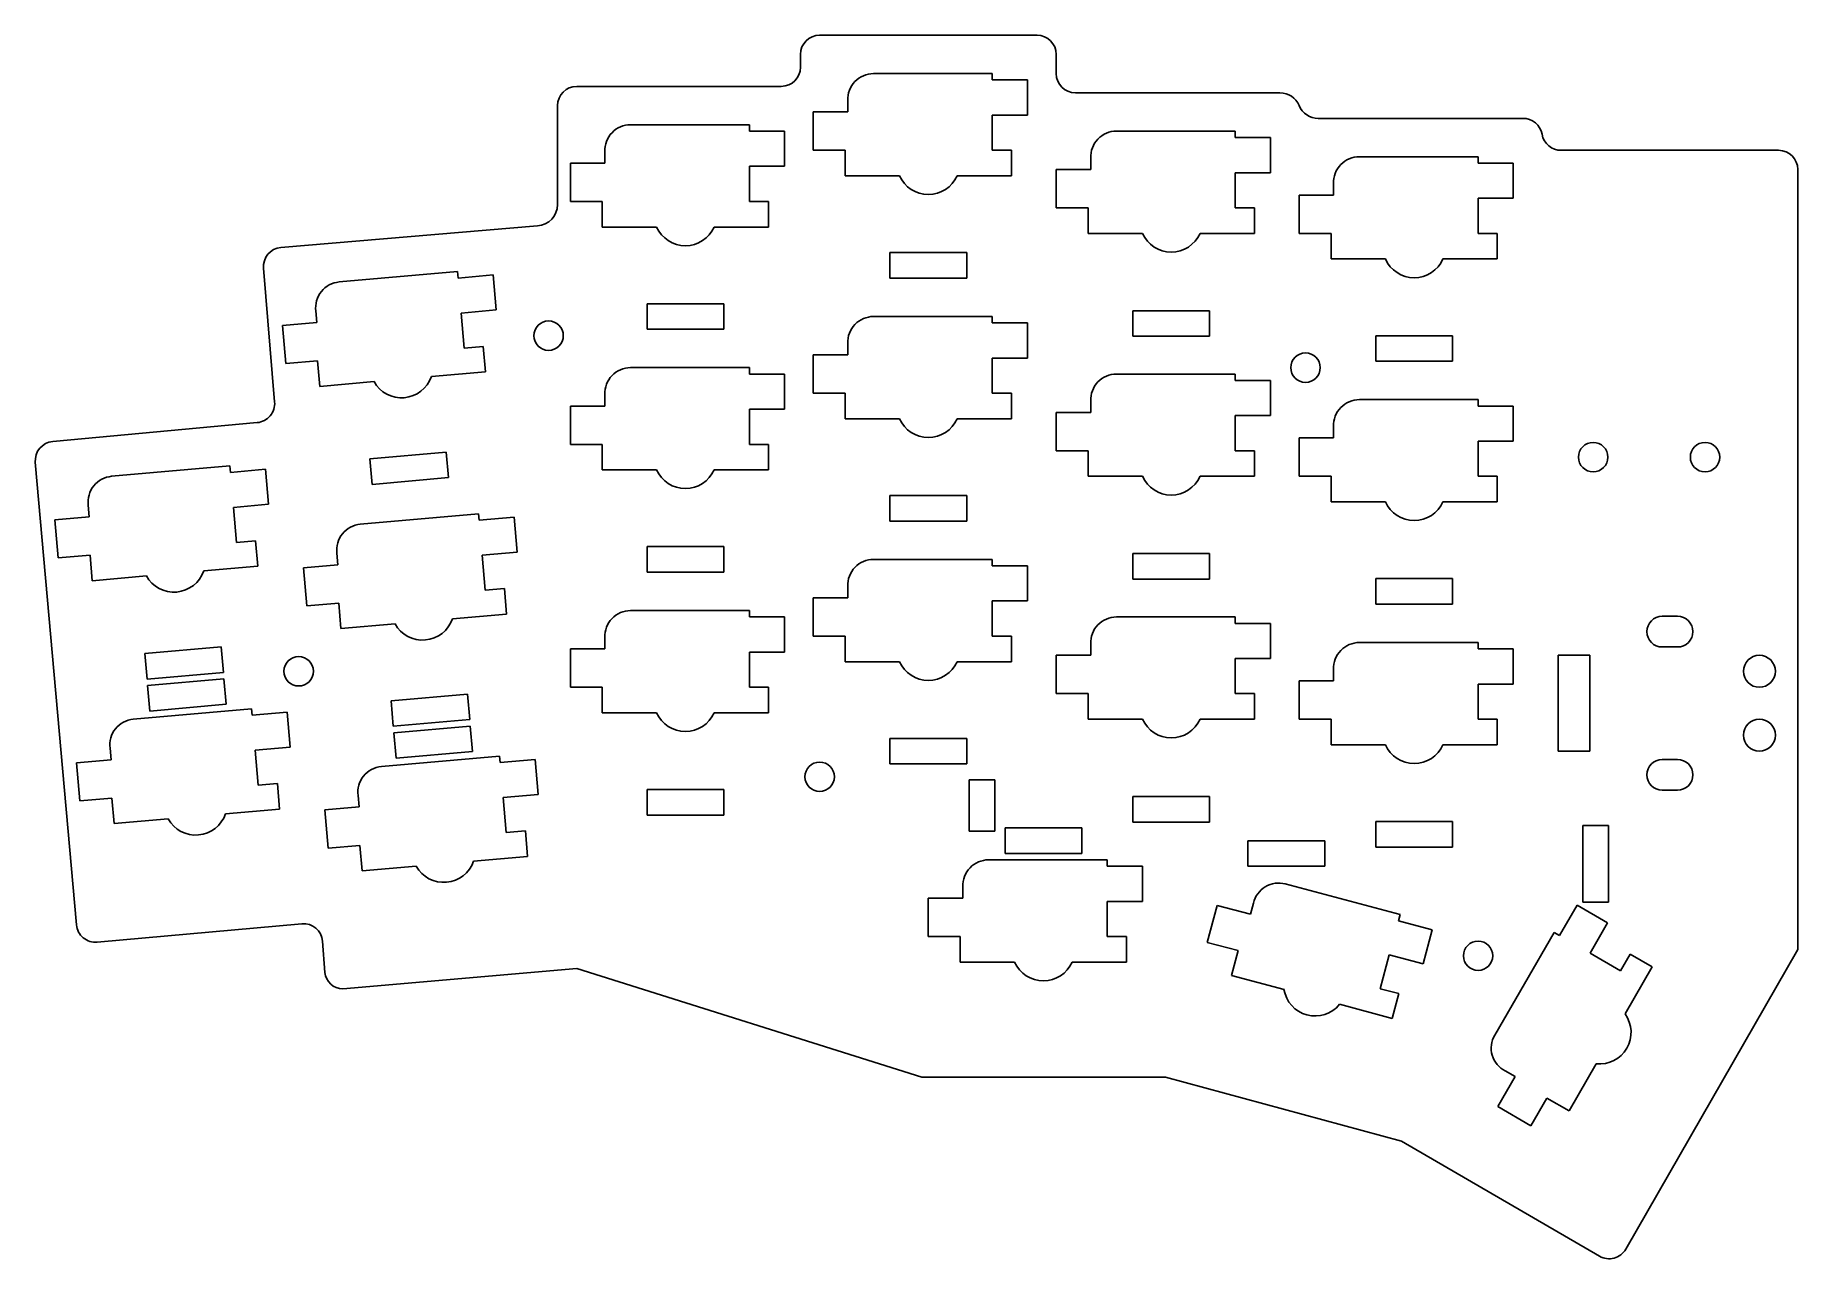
# Model space of a CAD drawing. Extents: x 47 to 185, y -141 to -46.
import ezdxf

# ---------------------------------------------------------------- set-up
doc = ezdxf.new("R2010")
doc.units = 0
doc.layers.add('BLACK', color=7, linetype='CONTINUOUS')

msp = doc.modelspace()

# ---------------------------------------------------------------- linework, layer by layer
at = {"layer": 'BLACK', "linetype": 'CONTINUOUS'}
for p, q in [((125.25, -45.5), (108.25, -45.5)), ((106.75, -47), (106.75, -48)), ((126.75, -48.5), (126.75, -47)), ((89.25, -49.5), (105.25, -49.5)), ((121.75, -48.5), (112.464, -48.5)), ((121.75, -49), (121.75, -48.5)), ((124.5, -49), (121.75, -49)), ((124.5, -51.75), (124.5, -49)), ((87.75, -51), (87.75, -58.75)), ((110.45, -51.5), (110.45, -50.6)), ((128.25, -50), (144.25, -50)), ((110.45, -51.5), (107.75, -51.5)), ((107.75, -51.5), (107.75, -54.5)), ((121.75, -51.75), (124.5, -51.75)), ((121.75, -54.5), (121.75, -51.75)), ((147.25, -52), (163.25, -52)), ((102.75, -52.5), (93.4642, -52.5)), ((102.75, -53), (102.75, -52.5)), ((105.5, -53), (102.75, -53)), ((105.5, -55.75), (105.5, -53)), ((140.75, -53), (131.464, -53)), ((140.75, -53.5), (140.75, -53)), ((143.5, -53.5), (140.75, -53.5)), ((143.5, -56.25), (143.5, -53.5)), ((91.45, -55.5), (91.45, -54.6)), ((107.75, -54.5), (110.25, -54.5)), ((110.25, -54.5), (110.25, -56.5)), ((123.25, -54.5), (121.75, -54.5)), ((123.25, -56.5), (123.25, -54.5)), ((129.45, -56), (129.45, -55.1)), ((159.75, -55), (150.464, -55)), ((159.75, -55.5), (159.75, -55)), ((183.25, -54.5), (166.25, -54.5)), ((91.45, -55.5), (88.75, -55.5)), ((88.75, -55.5), (88.75, -58.5)), ((102.75, -55.75), (105.5, -55.75)), ((102.75, -58.5), (102.75, -55.75)), ((110.25, -56.5), (114.5, -56.5)), ((119, -56.5), (123.25, -56.5)), ((129.45, -56), (126.75, -56)), ((126.75, -56), (126.75, -59)), ((140.75, -56.25), (143.5, -56.25)), ((140.75, -59), (140.75, -56.25)), ((162.5, -55.5), (159.75, -55.5)), ((162.5, -58.25), (162.5, -55.5)), ((184.75, -87), (184.75, -56)), ((148.45, -58), (148.45, -57.1)), ((88.75, -58.5), (91.25, -58.5)), ((91.25, -58.5), (91.25, -60.5)), ((104.25, -58.5), (102.75, -58.5)), ((104.25, -60.5), (104.25, -58.5)), ((126.75, -59), (129.25, -59)), ((129.25, -59), (129.25, -61)), ((142.25, -59), (140.75, -59)), ((142.25, -61), (142.25, -59)), ((148.45, -58), (145.75, -58)), ((145.75, -58), (145.75, -61)), ((159.75, -58.25), (162.5, -58.25)), ((159.75, -61), (159.75, -58.25)), ((86.1758, -60.4002), (66.1136, -62.0998)), ((91.25, -60.5), (95.5, -60.5)), ((100, -60.5), (104.25, -60.5)), ((129.25, -61), (133.5, -61)), ((138, -61), (142.25, -61)), ((145.75, -61), (148.25, -61)), ((148.25, -61), (148.25, -63)), ((161.25, -61), (159.75, -61)), ((161.25, -63), (161.25, -61)), ((119.75, -62.5), (113.75, -62.5)), ((113.75, -62.5), (113.75, -64.5)), ((119.75, -64.5), (119.75, -62.5)), ((148.25, -63), (152.5, -63)), ((157, -63), (161.25, -63)), ((64.75, -63.7248), (65.6204, -74.1744)), ((79.9209, -63.9909), (70.6704, -64.8002)), ((79.9645, -64.489), (79.9209, -63.9909)), ((82.704, -64.2493), (79.9645, -64.489)), ((82.9437, -66.9888), (82.704, -64.2493)), ((113.75, -64.5), (119.75, -64.5)), ((68.9253, -67.9643), (68.8469, -67.0677)), ((80.2041, -67.2285), (82.9437, -66.9888)), ((80.4438, -69.968), (80.2041, -67.2285)), ((100.75, -66.5), (94.75, -66.5)), ((94.75, -66.5), (94.75, -68.5)), ((100.75, -68.5), (100.75, -66.5)), ((121.75, -67.5), (112.464, -67.5)), ((121.75, -68), (121.75, -67.5)), ((138.75, -67.0483), (132.75, -67.0483)), ((132.75, -67.0483), (132.75, -69.0483)), ((138.75, -69.0483), (138.75, -67.0483)), ((68.9253, -67.9643), (66.2356, -68.1996)), ((66.2356, -68.1996), (66.4971, -71.1882)), ((94.75, -68.5), (100.75, -68.5)), ((124.5, -68), (121.75, -68)), ((124.5, -70.75), (124.5, -68)), ((81.9381, -69.8373), (80.4438, -69.968)), ((82.1124, -71.8297), (81.9381, -69.8373)), ((110.45, -70.5), (110.45, -69.6)), ((132.75, -69.0483), (138.75, -69.0483)), ((157.75, -69), (151.75, -69)), ((151.75, -69), (151.75, -71)), ((157.75, -71), (157.75, -69)), ((66.4971, -71.1882), (68.9876, -70.9703)), ((68.9876, -70.9703), (69.1619, -72.9627)), ((102.75, -71.5), (93.4642, -71.5)), ((102.75, -72), (102.75, -71.5)), ((110.45, -70.5), (107.75, -70.5)), ((107.75, -70.5), (107.75, -73.5)), ((121.75, -70.75), (124.5, -70.75)), ((121.75, -73.5), (121.75, -70.75)), ((151.75, -71), (157.75, -71)), ((69.1619, -72.9627), (73.3957, -72.5923)), ((77.8786, -72.2001), (82.1124, -71.8297)), ((105.5, -72), (102.75, -72)), ((105.5, -74.75), (105.5, -72)), ((140.75, -72), (131.464, -72)), ((140.75, -72.5), (140.75, -72)), ((143.5, -72.5), (140.75, -72.5)), ((143.5, -75.25), (143.5, -72.5)), ((91.45, -74.5), (91.45, -73.6)), ((107.75, -73.5), (110.25, -73.5)), ((110.25, -73.5), (110.25, -75.5)), ((123.25, -73.5), (121.75, -73.5)), ((123.25, -75.5), (123.25, -73.5)), ((129.45, -75), (129.45, -74.1)), ((159.75, -74), (150.464, -74)), ((159.75, -74.5), (159.75, -74)), ((64.2569, -75.7994), (48.2683, -77.275)), ((91.45, -74.5), (88.75, -74.5)), ((88.75, -74.5), (88.75, -77.5)), ((102.75, -74.75), (105.5, -74.75)), ((102.75, -77.5), (102.75, -74.75)), ((110.25, -75.5), (114.5, -75.5)), ((119, -75.5), (123.25, -75.5)), ((129.45, -75), (126.75, -75)), ((126.75, -75), (126.75, -78)), ((140.75, -75.25), (143.5, -75.25)), ((140.75, -78), (140.75, -75.25)), ((162.5, -74.5), (159.75, -74.5)), ((162.5, -77.25), (162.5, -74.5)), ((148.45, -77), (145.75, -77)), ((145.75, -77), (145.75, -80)), ((148.45, -77), (148.45, -76.1)), ((79.0487, -78.1119), (73.0715, -78.6348)), ((79.223, -80.1043), (79.0487, -78.1119)), ((88.75, -77.5), (91.25, -77.5)), ((91.25, -77.5), (91.25, -79.5)), ((104.25, -77.5), (102.75, -77.5)), ((104.25, -79.5), (104.25, -77.5)), ((126.75, -78), (129.25, -78)), ((129.25, -78), (129.25, -80)), ((142.25, -78), (140.75, -78)), ((142.25, -80), (142.25, -78)), ((159.75, -77.25), (162.5, -77.25)), ((159.75, -80), (159.75, -77.25)), ((46.9048, -78.9), (50.125, -115.082)), ((62.1209, -79.1909), (52.8704, -80.0002)), ((62.1645, -79.689), (62.1209, -79.1909)), ((64.904, -79.4493), (62.1645, -79.689)), ((65.1437, -82.1888), (64.904, -79.4493)), ((73.0715, -78.6348), (73.2458, -80.6272)), ((91.25, -79.5), (95.5, -79.5)), ((100, -79.5), (104.25, -79.5)), ((73.2458, -80.6272), (79.223, -80.1043)), ((129.25, -80), (133.5, -80)), ((138, -80), (142.25, -80)), ((145.75, -80), (148.25, -80)), ((148.25, -80), (148.25, -82)), ((161.25, -80), (159.75, -80)), ((161.25, -82), (161.25, -80)), ((51.1253, -83.1643), (51.0469, -82.2677)), ((62.4041, -82.4285), (65.1437, -82.1888)), ((62.6438, -85.168), (62.4041, -82.4285)), ((119.75, -81.5), (113.75, -81.5)), ((113.75, -81.5), (113.75, -83.5)), ((119.75, -83.5), (119.75, -81.5)), ((148.25, -82), (152.5, -82)), ((157, -82), (161.25, -82)), ((51.1253, -83.1643), (48.4356, -83.3996)), ((48.4356, -83.3996), (48.6971, -86.3882)), ((81.5709, -82.9409), (72.3204, -83.7502)), ((81.6145, -83.439), (81.5709, -82.9409)), ((84.354, -83.1993), (81.6145, -83.439)), ((84.5937, -85.9388), (84.354, -83.1993)), ((113.75, -83.5), (119.75, -83.5)), ((64.1381, -85.0373), (62.6438, -85.168)), ((64.3124, -87.0297), (64.1381, -85.0373)), ((48.6971, -86.3882), (51.1876, -86.1703)), ((51.1876, -86.1703), (51.3619, -88.1627)), ((70.5754, -86.9143), (70.4969, -86.0177)), ((81.8541, -86.1785), (84.5937, -85.9388)), ((82.0938, -88.918), (81.8541, -86.1785)), ((100.75, -85.5), (94.75, -85.5)), ((94.75, -85.5), (94.75, -87.5)), ((100.75, -87.5), (100.75, -85.5)), ((121.75, -86.5), (112.464, -86.5)), ((121.75, -87), (121.75, -86.5)), ((138.75, -86.0483), (132.75, -86.0483)), ((132.75, -86.0483), (132.75, -88.0483)), ((138.75, -88.0483), (138.75, -86.0483)), ((51.3619, -88.1627), (55.5957, -87.7923)), ((60.0786, -87.4001), (64.3124, -87.0297)), ((70.5754, -86.9143), (67.8856, -87.1496)), ((67.8856, -87.1496), (68.1471, -90.1382)), ((94.75, -87.5), (100.75, -87.5)), ((124.5, -87), (121.75, -87)), ((124.5, -89.75), (124.5, -87)), ((132.75, -88.0483), (138.75, -88.0483)), ((157.75, -88), (151.75, -88)), ((151.75, -88), (151.75, -90)), ((157.75, -90), (157.75, -88)), ((184.75, -87), (184.75, -117)), ((83.5881, -88.7873), (82.0938, -88.918)), ((83.7624, -90.7797), (83.5881, -88.7873)), ((110.45, -89.5), (107.75, -89.5)), ((107.75, -89.5), (107.75, -92.5)), ((110.45, -89.5), (110.45, -88.6)), ((68.1471, -90.1382), (70.6376, -89.9203)), ((70.6376, -89.9203), (70.8119, -91.9127)), ((79.5286, -91.1501), (83.7624, -90.7797)), ((102.75, -90.5), (93.4642, -90.5)), ((102.75, -91), (102.75, -90.5)), ((121.75, -89.75), (124.5, -89.75)), ((121.75, -92.5), (121.75, -89.75)), ((151.75, -90), (157.75, -90)), ((174.15, -90.95), (175.35, -90.95)), ((70.8119, -91.9127), (75.0457, -91.5423)), ((105.5, -91), (102.75, -91)), ((105.5, -93.75), (105.5, -91)), ((140.75, -91), (131.464, -91)), ((140.75, -91.5), (140.75, -91)), ((143.5, -91.5), (140.75, -91.5)), ((143.5, -94.25), (143.5, -91.5)), ((61.4514, -93.3423), (55.4743, -93.8653)), ((61.6257, -95.3347), (61.4514, -93.3423)), ((91.45, -93.5), (88.75, -93.5)), ((88.75, -93.5), (88.75, -96.5)), ((91.45, -93.5), (91.45, -92.6)), ((107.75, -92.5), (110.25, -92.5)), ((110.25, -92.5), (110.25, -94.5)), ((123.25, -92.5), (121.75, -92.5)), ((123.25, -94.5), (123.25, -92.5)), ((129.45, -94), (129.45, -93.1)), ((159.75, -93), (150.464, -93)), ((159.75, -93.5), (159.75, -93)), ((162.5, -93.5), (159.75, -93.5)), ((162.5, -96.25), (162.5, -93.5)), ((174.15, -93.35), (175.35, -93.35)), ((55.4743, -93.8653), (55.6486, -95.8577)), ((102.75, -93.75), (105.5, -93.75)), ((102.75, -96.5), (102.75, -93.75)), ((110.25, -94.5), (114.5, -94.5)), ((119, -94.5), (123.25, -94.5)), ((129.45, -94), (126.75, -94)), ((126.75, -94), (126.75, -97)), ((140.75, -94.25), (143.5, -94.25)), ((140.75, -97), (140.75, -94.25)), ((148.45, -96), (148.45, -95.1)), ((166, -94), (168.5, -94)), ((166, -101.5), (166, -94)), ((168.5, -94), (168.5, -101.5)), ((55.6486, -95.8577), (61.6257, -95.3347)), ((61.6514, -95.8423), (55.6743, -96.3653)), ((55.6743, -96.3653), (55.8486, -98.3577)), ((61.8257, -97.8347), (61.6514, -95.8423)), ((148.45, -96), (145.75, -96)), ((145.75, -96), (145.75, -99)), ((159.75, -96.25), (162.5, -96.25)), ((159.75, -99), (159.75, -96.25)), ((55.8486, -98.3577), (61.8257, -97.8347)), ((80.7046, -97.0396), (74.7275, -97.5625)), ((74.7275, -97.5625), (74.9018, -99.5549)), ((80.8789, -99.032), (80.7046, -97.0396)), ((88.75, -96.5), (91.25, -96.5)), ((91.25, -96.5), (91.25, -98.5)), ((104.25, -96.5), (102.75, -96.5)), ((104.25, -98.5), (104.25, -96.5)), ((126.75, -97), (129.25, -97)), ((129.25, -97), (129.25, -99)), ((142.25, -97), (140.75, -97)), ((142.25, -99), (142.25, -97)), ((63.8209, -98.1909), (54.5704, -99.0002)), ((63.8645, -98.689), (63.8209, -98.1909)), ((66.604, -98.4493), (63.8645, -98.689)), ((66.8437, -101.189), (66.604, -98.4493)), ((74.9018, -99.5549), (80.8789, -99.032)), ((91.25, -98.5), (95.5, -98.5)), ((100, -98.5), (104.25, -98.5)), ((129.25, -99), (133.5, -99)), ((138, -99), (142.25, -99)), ((145.75, -99), (148.25, -99)), ((148.25, -99), (148.25, -101)), ((161.25, -99), (159.75, -99)), ((161.25, -101), (161.25, -99)), ((80.9225, -99.5301), (74.9454, -100.053)), ((74.9454, -100.053), (75.1197, -102.045)), ((81.0968, -101.522), (80.9225, -99.5301)), ((119.75, -100.5), (113.75, -100.5)), ((113.75, -100.5), (113.75, -102.5)), ((119.75, -102.5), (119.75, -100.5)), ((52.8254, -102.164), (52.7469, -101.268)), ((64.1041, -101.428), (66.8437, -101.189)), ((64.3438, -104.168), (64.1041, -101.428)), ((83.2209, -101.891), (73.9704, -102.7)), ((75.1197, -102.045), (81.0968, -101.522)), ((83.2645, -102.389), (83.2209, -101.891)), ((148.25, -101), (152.5, -101)), ((157, -101), (161.25, -101)), ((168.5, -101.5), (166, -101.5)), ((52.8254, -102.164), (50.1356, -102.4)), ((50.1356, -102.4), (50.3971, -105.388)), ((86.004, -102.149), (83.2645, -102.389)), ((86.2437, -104.889), (86.004, -102.149)), ((113.75, -102.5), (119.75, -102.5)), ((174.15, -102.15), (175.35, -102.15)), ((65.8381, -104.037), (64.3438, -104.168)), ((66.0124, -106.03), (65.8381, -104.037)), ((100.75, -104.5), (94.75, -104.5)), ((94.75, -104.5), (94.75, -106.5)), ((100.75, -106.5), (100.75, -104.5)), ((121.95, -103.75), (119.95, -103.75)), ((119.95, -103.75), (119.95, -107.75)), ((121.95, -107.75), (121.95, -103.75)), ((174.15, -104.55), (175.35, -104.55)), ((50.3971, -105.388), (52.8876, -105.17)), ((52.8876, -105.17), (53.0619, -107.163)), ((61.7786, -106.4), (66.0124, -106.03)), ((72.2253, -105.864), (69.5356, -106.1)), ((69.5356, -106.1), (69.7971, -109.088)), ((72.2253, -105.864), (72.1469, -104.968)), ((83.5041, -105.128), (86.2437, -104.889)), ((83.7438, -107.868), (83.5041, -105.128)), ((138.75, -105.048), (132.75, -105.048)), ((132.75, -105.048), (132.75, -107.048)), ((138.75, -107.048), (138.75, -105.048)), ((53.0619, -107.163), (57.2957, -106.792)), ((94.75, -106.5), (100.75, -106.5)), ((128.75, -107.5), (122.75, -107.5)), ((122.75, -107.5), (122.75, -109.5)), ((128.75, -109.5), (128.75, -107.5)), ((132.75, -107.048), (138.75, -107.048)), ((157.75, -107), (151.75, -107)), ((151.75, -107), (151.75, -109)), ((157.75, -109), (157.75, -107)), ((167.95, -107.3), (169.95, -107.3)), ((167.95, -113.3), (167.95, -107.3)), ((169.95, -107.3), (169.95, -113.3)), ((69.7971, -109.088), (72.2876, -108.87)), ((72.2876, -108.87), (72.4619, -110.863)), ((85.2381, -107.737), (83.7438, -107.868)), ((85.4124, -109.73), (85.2381, -107.737)), ((119.95, -107.75), (121.95, -107.75)), ((147.75, -108.5), (141.75, -108.5)), ((141.75, -108.5), (141.75, -110.5)), ((147.75, -110.5), (147.75, -108.5)), ((81.1786, -110.1), (85.4124, -109.73)), ((130.75, -110), (121.464, -110)), ((122.75, -109.5), (128.75, -109.5)), ((130.75, -110.5), (130.75, -110)), ((151.75, -109), (157.75, -109)), ((72.4619, -110.863), (76.6957, -110.492)), ((133.5, -110.5), (130.75, -110.5)), ((133.5, -113.25), (133.5, -110.5)), ((141.75, -110.5), (147.75, -110.5)), ((119.45, -113), (116.75, -113)), ((116.75, -113), (116.75, -116)), ((119.45, -113), (119.45, -112.1)), ((153.641, -114.283), (144.672, -111.879)), ((130.75, -113.25), (133.5, -113.25)), ((130.75, -116), (130.75, -113.25)), ((139.342, -113.557), (138.565, -116.455)), ((141.95, -114.256), (139.342, -113.557)), ((141.95, -114.256), (142.183, -113.386)), ((153.512, -114.766), (153.641, -114.283)), ((167.496, -113.538), (166.121, -115.92)), ((169.877, -114.913), (167.496, -113.538)), ((169.95, -113.3), (167.95, -113.3)), ((51.75, -116.445), (67.75, -115)), ((156.168, -115.477), (153.512, -114.766)), ((155.456, -118.134), (156.168, -115.477)), ((165.688, -115.67), (161.045, -123.712)), ((166.121, -115.92), (165.688, -115.67)), ((168.502, -117.295), (169.877, -114.913)), ((69.375, -116.364), (69.55, -118.8)), ((116.75, -116), (119.25, -116)), ((119.25, -116), (119.25, -118)), ((132.25, -116), (130.75, -116)), ((132.25, -118), (132.25, -116)), ((138.565, -116.455), (140.98, -117.102)), ((140.98, -117.102), (140.463, -119.034)), ((171.299, -140.451), (184.75, -117)), ((70.95, -120.1), (89.25, -118.5)), ((89.25, -118.5), (116.25, -127)), ((119.25, -118), (123.5, -118)), ((128, -118), (132.25, -118)), ((152.088, -120.078), (152.8, -117.422)), ((152.8, -117.422), (155.456, -118.134)), ((170.884, -118.67), (168.502, -117.295)), ((171.634, -117.371), (170.884, -118.67)), ((171.241, -122.051), (173.366, -118.371)), ((173.366, -118.371), (171.634, -117.371)), ((140.463, -119.034), (144.568, -120.134)), ((148.915, -121.298), (153.02, -122.398)), ((153.537, -120.466), (152.088, -120.078)), ((153.02, -122.398), (153.537, -120.466)), ((162.636, -126.956), (161.856, -126.506)), ((166.866, -129.629), (168.991, -125.949)), ((135.3, -127), (116.25, -127)), ((135.3, -127), (153.75, -132)), ((162.636, -126.956), (161.286, -129.294)), ((161.286, -129.294), (163.884, -130.794)), ((163.884, -130.794), (165.134, -128.629)), ((165.134, -128.629), (166.866, -129.629)), ((169.25, -141), (153.75, -132))]:
    msp.add_line(p, q, dxfattribs=at)
at = {"layer": 'BLACK'}
for centre, radius in [((87.05, -69), 1.15), ((146.25, -71.5), 1.15), ((168.75, -78.5), 1.15), ((177.5, -78.5), 1.15), ((67.5, -95.25), 1.15), ((181.75, -95.25), 1.25), ((181.75, -100.25), 1.25), ((108.25, -103.5), 1.15), ((159.75, -117.5), 1.15)]:
    msp.add_circle(centre, radius, dxfattribs=at)
for centre, radius, start, end in [((108.25, -47), 1.5, 90, 180), ((125.25, -47), 1.5, 0, 90), ((105.25, -48), 1.5, -90, 0), ((89.25, -51), 1.5, 90, 180), ((112.464, -50.516), 2.016, -270, -177.611), ((128.25, -48.5), 1.5, -180, -90), ((144.25, -51.625), 1.625, 22.6199, 90), ((147.25, -50.375), 1.625, -157.38, -90), ((163.25, -53.525), 1.525, 10.3889, 90), ((93.4642, -54.516), 2.016, -270, -177.611), ((131.464, -55.016), 2.016, -270, -177.611), ((166.25, -52.975), 1.525, -169.611, -90), ((150.464, -57.016), 2.016, -270, -177.611), ((183.25, -56), 1.5, 0, 90), ((116.75, -55.5), 2.4622, -156.037, -23.9625), ((86.098, -58.75), 1.652, -87.3009, 0), ((97.75, -59.5), 2.4622, -156.037, -23.9625), ((135.75, -60), 2.4622, -156.037, -23.9625), ((66.2444, -63.5941), 1.5001, -264.996, -175.002), ((154.75, -62), 2.4622, -156.037, -23.9625), ((70.8461, -66.8085), 2.016, -265, -172.611), ((112.464, -69.516), 2.016, -270, -177.611), ((93.4642, -73.516), 2.016, -270, -177.611), ((75.55, -71.4), 2.4622, -151.037, -18.9625), ((131.464, -74.016), 2.016, -270, -177.611), ((64.1262, -74.3051), 1.4999, -85.003, 5.00081), ((150.464, -76.016), 2.016, -270, -177.611), ((116.75, -74.5), 2.4622, -156.037, -23.9625), ((48.3991, -78.7693), 1.5, -264.999, -175.001), ((97.75, -78.5), 2.4622, -156.037, -23.9625), ((53.0461, -82.0085), 2.016, -265, -172.611), ((135.75, -79), 2.4622, -156.037, -23.9625), ((154.75, -81), 2.4622, -156.037, -23.9625), ((72.4961, -85.7585), 2.016, -265, -172.611), ((112.464, -88.516), 2.016, -270, -177.611), ((57.75, -86.6), 2.4622, -151.037, -18.9625), ((93.4642, -92.516), 2.016, -270, -177.611), ((174.15, -92.15), 1.2, -270, -90), ((175.35, -92.15), 1.2, -90, 90), ((77.2, -90.35), 2.4622, -151.037, -18.9625), ((131.464, -93.016), 2.016, -270, -177.611), ((150.464, -95.016), 2.016, -270, -177.611), ((116.75, -93.5), 2.4622, -156.037, -23.9625), ((54.7461, -101.008), 2.016, -265, -172.611), ((97.75, -97.5), 2.4622, -156.037, -23.9625), ((135.75, -98), 2.4622, -156.037, -23.9625), ((154.75, -100), 2.4622, -156.037, -23.9625), ((74.1461, -104.708), 2.016, -265, -172.611), ((174.15, -103.35), 1.2, -270, -90), ((175.35, -103.35), 1.2, -90, 90), ((59.45, -105.6), 2.4622, -151.037, -18.9625), ((78.85, -109.3), 2.4622, -151.037, -18.9625), ((121.464, -112.016), 2.016, -270, -177.611), ((144.15, -113.827), 2.016, 75.0001, 167.389), ((51.6192, -114.951), 1.4999, -175.004, -84.9971), ((67.8807, -116.494), 1.5001, 5.00405, 94.9984), ((125.75, -117), 2.4622, -156.037, -23.9625), ((70.9992, -118.643), 1.4577, -173.821, -91.9342), ((147, -119.75), 2.4622, -171.037, -38.9625), ((169.25, -123.5), 2.4622, -96.0375, 36.0375), ((162.791, -124.72), 2.016, -210, -117.611), ((170, -139.701), 1.5, -120.001, -29.9987)]:
    msp.add_arc(centre, radius, start, end, dxfattribs=at)

doc.saveas('drawing.dxf')
